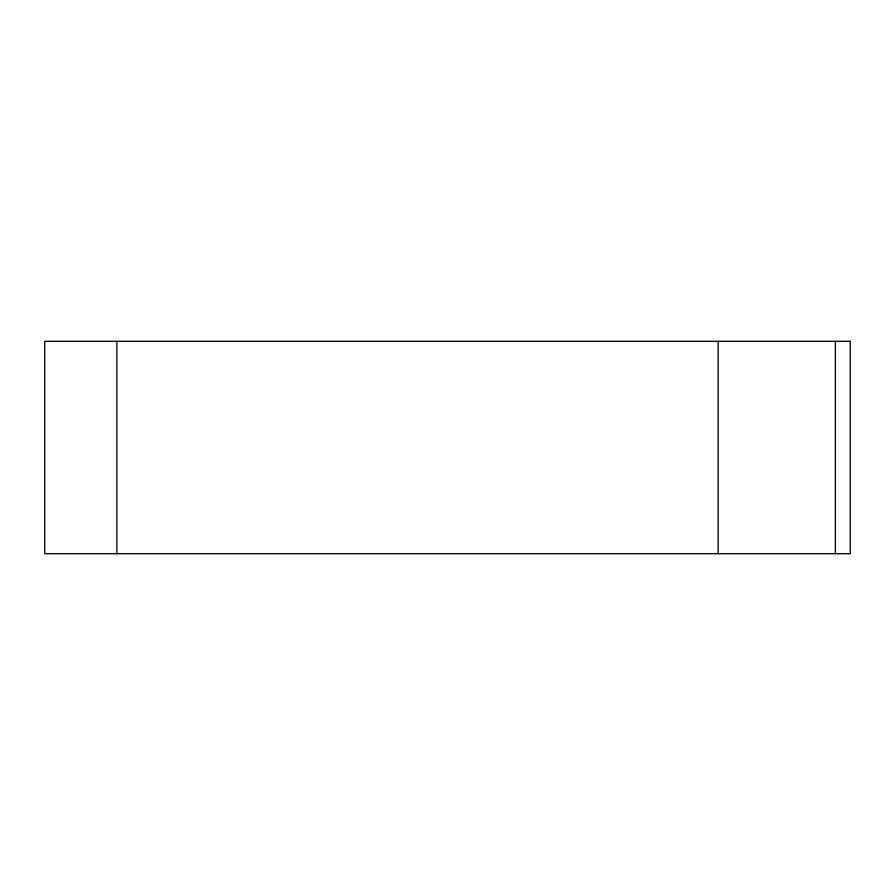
<?xml version="1.0" encoding="UTF-8"?>
<svg xmlns="http://www.w3.org/2000/svg" width="895" height="895" viewBox="0 0 895 895"><rect width="100%" height="100%" fill="white"/><g stroke="black" fill="none" stroke-linecap="round" stroke-linejoin="round"><path stroke-width="1.34" d="M835.382 341.297L835.382 553.703M718.182 341.297L718.182 553.703M116.909 341.297L116.909 553.703M850.25 341.297L44.75 341.297L44.75 553.703L850.25 553.703L850.25 341.297"/></g></svg>
